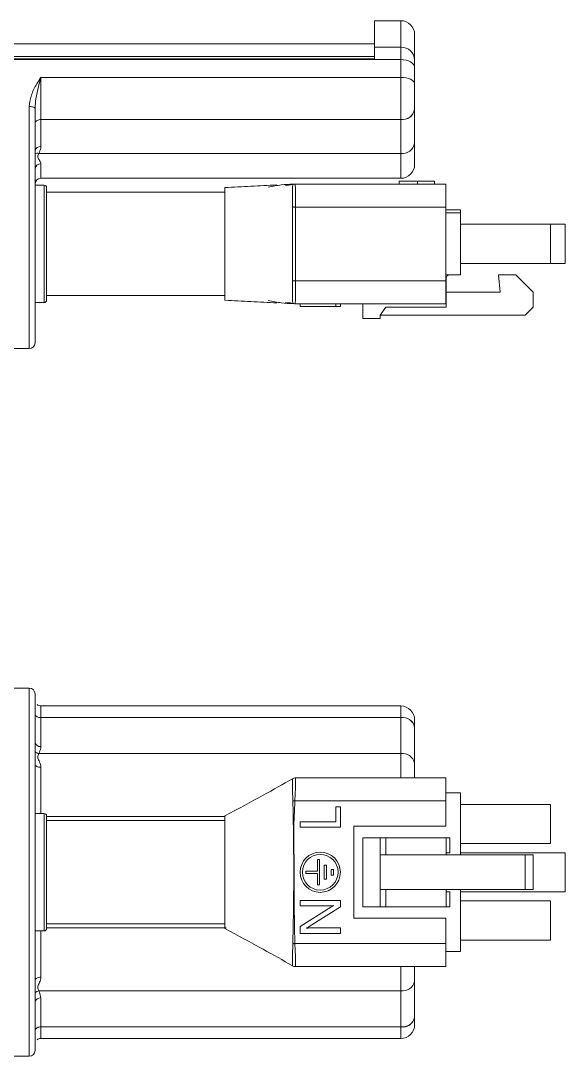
# Model space of a CAD drawing. Header units: inches. Extents: x 1.7 to 23.3, y 1.5 to 12.6.
# Drawn here: x 17.85 to 19.688, y 2.886 to 6.379 of the extents above; entities that cross this region are included whole.
import ezdxf

# ---------------------------------------------------------------- set-up
doc = ezdxf.new("R2010")
doc.units = ezdxf.units.IN
doc.header["$MEASUREMENT"] = 0

msp = doc.modelspace()

# ---------------------------------------------------------------- linework, layer by layer
at = {"color": 7, "linetype": 'Continuous', "lineweight": 15}
for p, q in [((19.132699, 6.378953), (19.04346, 6.378953)), ((19.04346, 6.378953), (19.04346, 6.28925)), ((19.179258, 6.332394), (19.179258, 6.246126)), ((19.04346, 6.301354), (7.520009, 6.301354)), ((19.04346, 6.28925), (19.132699, 6.28925)), ((19.04346, 6.28925), (19.04346, 6.250174)), ((19.132699, 6.247781), (19.132699, 6.28925)), ((19.04346, 6.258118), (17.743677, 6.258118)), ((19.04346, 6.250174), (17.743677, 6.250174)), ((17.743677, 6.247781), (19.132699, 6.247781)), ((19.132699, 6.187837), (19.132699, 6.247781)), ((19.179258, 6.246126), (19.179258, 6.221245)), ((19.179258, 6.221245), (19.179258, 6.165797)), ((17.918275, 6.187837), (19.132699, 6.187837)), ((17.918275, 6.187837), (17.918275, 6.045757)), ((19.132699, 6.045757), (19.132699, 6.187837)), ((19.179258, 6.165797), (19.179258, 6.080549)), ((17.898875, 6.083345), (17.898875, 5.292567)), ((19.179258, 6.080549), (19.179258, 6.079558)), ((19.179258, 6.079558), (19.179258, 5.965459)), ((17.918275, 6.045757), (19.132699, 6.045757)), ((17.918275, 6.045757), (17.918275, 6.045616)), ((17.918275, 6.045616), (17.918275, 5.954209)), ((19.132699, 6.045616), (17.918275, 6.045616)), ((19.132699, 6.045616), (19.132699, 6.045757)), ((19.132699, 5.931517), (19.132699, 6.045616)), ((19.179258, 5.965459), (19.179258, 5.893959)), ((17.911221, 5.931517), (19.132699, 5.931517)), ((19.132699, 5.8474), (19.132699, 5.931517)), ((17.918275, 5.8958), (17.918275, 5.8474)), ((19.132699, 5.8474), (17.918275, 5.8474)), ((19.1274, 5.828), (19.1274, 5.8377)), ((19.188394, 5.828), (19.188394, 5.8377)), ((19.199217, 5.8377), (19.194626, 5.8377)), ((19.246637, 5.828), (19.246637, 5.8377)), ((17.929915, 5.82412), (17.898875, 5.82412)), ((17.937674, 5.81636), (17.937674, 5.436125)), ((18.539067, 5.80084), (17.937674, 5.80084)), ((18.539067, 5.436125), (18.539067, 5.81636)), ((18.775147, 5.828), (18.774849, 5.828)), ((18.775163, 5.828), (19.284017, 5.828)), ((19.284017, 5.828), (19.284017, 5.750401)), ((19.284017, 5.750401), (18.777309, 5.750401)), ((19.284017, 5.750401), (19.284017, 5.502084)), ((19.334457, 5.740701), (19.284017, 5.740701)), ((19.334457, 5.731001), (19.284017, 5.731001)), ((19.334457, 5.731001), (19.334457, 5.740701)), ((19.334457, 5.521484), (19.334457, 5.731001)), ((19.334457, 5.692202), (19.637093, 5.692202)), ((19.637093, 5.560283), (19.637093, 5.692202)), ((19.637093, 5.692202), (19.687532, 5.692202)), ((19.687532, 5.560283), (19.687532, 5.692202)), ((19.334457, 5.560283), (19.637093, 5.560283)), ((19.637093, 5.560283), (19.687532, 5.560283)), ((19.334457, 5.521484), (19.284017, 5.521484)), ((19.462495, 5.521484), (19.467587, 5.463285)), ((19.462495, 5.521484), (19.520694, 5.521484)), ((19.578894, 5.463285), (19.520694, 5.521484)), ((18.777309, 5.502084), (19.284017, 5.502084)), ((19.284017, 5.502084), (19.284017, 5.424485)), ((19.285957, 5.412845), (19.285957, 5.509844)), ((17.937674, 5.451645), (18.539067, 5.451645)), ((19.285957, 5.463285), (19.467587, 5.463285)), ((19.578894, 5.463285), (19.578894, 5.412845)), ((17.898875, 5.428365), (17.929915, 5.428365)), ((19.284017, 5.424485), (18.775163, 5.424485)), ((18.792935, 5.414785), (18.792935, 5.424485)), ((18.792935, 5.414785), (18.913828, 5.414785)), ((18.913828, 5.414785), (18.913828, 5.424485)), ((18.913828, 5.414785), (18.928733, 5.414785)), ((18.928733, 5.414785), (18.928733, 5.424485)), ((19.004661, 5.424485), (19.004661, 5.374046)), ((19.06286, 5.385686), (19.08226, 5.412845)), ((19.06286, 5.385686), (19.06286, 5.374046)), ((19.06286, 5.385686), (19.551733, 5.385686)), ((19.08226, 5.412845), (19.285957, 5.412845)), ((19.578894, 5.412845), (19.551733, 5.385686)), ((19.06286, 5.374046), (19.004661, 5.374046)), ((17.743677, 5.273167), (17.879475, 5.273167)), ((17.879475, 4.127719), (17.743677, 4.127719)), ((17.898875, 4.108319), (17.898875, 2.905535)), ((19.132699, 4.067621), (17.918275, 4.067621)), ((17.918275, 4.028575), (17.918275, 4.02842)), ((17.918275, 4.028575), (19.132699, 4.028575)), ((17.918275, 4.02842), (17.918275, 3.931074)), ((19.132699, 4.02842), (17.918275, 4.02842)), ((19.132699, 4.02842), (19.132699, 4.028575)), ((19.132699, 3.906907), (19.132699, 4.02842)), ((19.179258, 4.021062), (19.179258, 3.997634)), ((19.179258, 3.997634), (19.179258, 3.99655)), ((19.179258, 3.99655), (19.179258, 3.875036)), ((17.911221, 3.906907), (19.132699, 3.906907)), ((19.179258, 3.875036), (19.179258, 3.825083)), ((18.767332, 3.822437), (18.767495, 3.822677)), ((18.777309, 3.825083), (19.284017, 3.825083)), ((19.284017, 3.825083), (19.284017, 3.747484)), ((19.334457, 3.774643), (19.284017, 3.774643)), ((19.334457, 3.565126), (19.334457, 3.774643)), ((19.284017, 3.747484), (18.775163, 3.747484)), ((19.284017, 3.747484), (19.284017, 3.662125)), ((17.929915, 3.704804), (17.898875, 3.704804)), ((18.913828, 3.676675), (18.913828, 3.728013)), ((18.913828, 3.728013), (18.928733, 3.728013)), ((18.928733, 3.728013), (18.928733, 3.658458)), ((19.334457, 3.735844), (19.637093, 3.735844)), ((19.637093, 3.603925), (19.637093, 3.735844)), ((17.937674, 3.697044), (17.937674, 3.316809)), ((18.539067, 3.681524), (17.937674, 3.681524)), ((18.539067, 3.316809), (18.539067, 3.697044)), ((18.792935, 3.676675), (18.913828, 3.676675)), ((18.792935, 3.658458), (18.792935, 3.676675)), ((18.928733, 3.658458), (18.792935, 3.658458)), ((19.284017, 3.662125), (18.973621, 3.662125)), ((18.973621, 3.662125), (18.973621, 3.351729)), ((19.06286, 3.623325), (19.004661, 3.623325)), ((19.004661, 3.390528), (19.004661, 3.623325)), ((19.06286, 3.390528), (19.06286, 3.623325)), ((19.06286, 3.623325), (19.08226, 3.623325)), ((19.08226, 3.623325), (19.08226, 3.565126)), ((19.08226, 3.623325), (19.285957, 3.623325)), ((19.285957, 3.623325), (19.285957, 3.565126)), ((19.285957, 3.623325), (19.297597, 3.623325)), ((19.297597, 3.623325), (19.297597, 3.572886)), ((19.637093, 3.603925), (19.334457, 3.603925)), ((19.06286, 3.565126), (19.551733, 3.565126)), ((19.285957, 3.572886), (19.297597, 3.572886)), ((19.334457, 3.572886), (19.687532, 3.572886)), ((19.551733, 3.448728), (19.551733, 3.565126)), ((19.578894, 3.565126), (19.551733, 3.565126)), ((19.578894, 3.565126), (19.578894, 3.448728)), ((19.687532, 3.440968), (19.687532, 3.572886)), ((18.851134, 3.510807), (18.851134, 3.549606)), ((18.851134, 3.549606), (18.858894, 3.549606)), ((18.858894, 3.464247), (18.858894, 3.549606)), ((18.874413, 3.530206), (18.874413, 3.483647)), ((18.874413, 3.530206), (18.882173, 3.530206)), ((18.882173, 3.530206), (18.882173, 3.483647)), ((18.851134, 3.510807), (18.812334, 3.510807)), ((18.812334, 3.503047), (18.812334, 3.510807)), ((18.851134, 3.503047), (18.812334, 3.503047)), ((18.851134, 3.464247), (18.851134, 3.503047)), ((18.897693, 3.516627), (18.905453, 3.516627)), ((18.897693, 3.516627), (18.897693, 3.497227)), ((18.897693, 3.497227), (18.905453, 3.497227)), ((18.905453, 3.516627), (18.905453, 3.497227)), ((18.851134, 3.464247), (18.858894, 3.464247)), ((18.874413, 3.483647), (18.882173, 3.483647)), ((19.06286, 3.448728), (19.551733, 3.448728)), ((19.08226, 3.448728), (19.08226, 3.390528)), ((19.285957, 3.448728), (19.285957, 3.390528)), ((19.285957, 3.440968), (19.297597, 3.440968)), ((19.297597, 3.440968), (19.297597, 3.390528)), ((19.334457, 3.23921), (19.334457, 3.448728)), ((19.687532, 3.440968), (19.334457, 3.440968)), ((19.551733, 3.448728), (19.578894, 3.448728)), ((18.792935, 3.393486), (18.792935, 3.411702)), ((18.792935, 3.411702), (18.928733, 3.411702)), ((18.88583, 3.393486), (18.792935, 3.393486)), ((18.792935, 3.32393), (18.896206, 3.388543)), ((18.928733, 3.390096), (18.823313, 3.32349)), ((18.905548, 3.394003), (18.905548, 3.394365)), ((18.928733, 3.411702), (18.928733, 3.390096)), ((19.004661, 3.390528), (19.06286, 3.390528)), ((19.06286, 3.390528), (19.08226, 3.390528)), ((19.08226, 3.390528), (19.285957, 3.390528)), ((19.297597, 3.390528), (19.285957, 3.390528)), ((19.334457, 3.409928), (19.637093, 3.409928)), ((19.637093, 3.27801), (19.637093, 3.409928)), ((17.937674, 3.332329), (18.539067, 3.332329)), ((18.792935, 3.300745), (18.792935, 3.32393)), ((18.814463, 3.318962), (18.814463, 3.318419)), ((18.833456, 3.318962), (18.928733, 3.318962)), ((18.928733, 3.318962), (18.928733, 3.300745)), ((18.973621, 3.351729), (19.284017, 3.351729)), ((19.284017, 3.351729), (19.284017, 3.26637)), ((17.898875, 3.309049), (17.929915, 3.309049)), ((18.928733, 3.300745), (18.792935, 3.300745)), ((18.775163, 3.26637), (19.284017, 3.26637)), ((19.284017, 3.26637), (19.284017, 3.188771)), ((19.637093, 3.27801), (19.334457, 3.27801)), ((19.284017, 3.23921), (19.334457, 3.23921)), ((19.284017, 3.188771), (18.777309, 3.188771)), ((19.179258, 3.188771), (19.179258, 3.138817)), ((19.179258, 3.138817), (19.179258, 3.017304)), ((19.132699, 3.106947), (17.911221, 3.106947)), ((17.918275, 3.08278), (17.918275, 2.985433)), ((19.132699, 2.985433), (19.132699, 3.106947)), ((19.179258, 3.017304), (19.179258, 3.016219)), ((19.179258, 3.016219), (19.179258, 2.992792)), ((17.918275, 2.985433), (19.132699, 2.985433)), ((17.918275, 2.985433), (17.918275, 2.985278)), ((19.132699, 2.985278), (17.918275, 2.985278)), ((19.132699, 2.985278), (19.132699, 2.985433)), ((17.918275, 2.946232), (19.132699, 2.946232)), ((17.743677, 2.886135), (17.879475, 2.886135))]:
    msp.add_line(p, q, dxfattribs=at)
at = {"color": 8, "linetype": 'Continuous', "lineweight": 15}
for p, q in [((19.132699, 6.28925), (19.132699, 6.378953)), ((17.879475, 5.273167), (17.879475, 6.089454)), ((17.929915, 5.428365), (17.929915, 5.82412)), ((18.769153, 5.425313), (18.768766, 5.425544)), ((17.879475, 2.886135), (17.879475, 4.127719)), ((17.918275, 4.067621), (17.918275, 4.028575)), ((19.132699, 4.028575), (19.132699, 4.067621)), ((19.132699, 3.825083), (19.132699, 3.906907)), ((17.918275, 3.860881), (17.918275, 3.704804)), ((17.929915, 3.309049), (17.929915, 3.704804)), ((18.539067, 3.694436), (17.937674, 3.694436)), ((17.937674, 3.319417), (18.543545, 3.319417)), ((17.918275, 3.309049), (17.918275, 3.152973)), ((18.767331, 3.191419), (18.767218, 3.191586)), ((19.132699, 3.106947), (19.132699, 3.188771)), ((17.918275, 2.985278), (17.918275, 2.946232)), ((19.132699, 2.946232), (19.132699, 2.985278))]:
    msp.add_line(p, q, dxfattribs=at)
at = {"color": 7, "linetype": 'Continuous', "lineweight": 15, "flags": 128}
for points in [[(19.132699, 6.247781), (19.141782, 6.247271), (19.150516, 6.245761), (19.158566, 6.243309), (19.165621, 6.240009), (19.171412, 6.235988), (19.175714, 6.2314), (19.178364, 6.226422), (19.179258, 6.221245)], [(19.132699, 6.187837), (19.141782, 6.187414), (19.150516, 6.18616), (19.158566, 6.184123), (19.165621, 6.181382), (19.171412, 6.178042), (19.175714, 6.174231), (19.178364, 6.170097), (19.179258, 6.165797)], [(17.879475, 6.089454), (17.88326, 6.089337), (17.886899, 6.088989), (17.890253, 6.088425), (17.893193, 6.087665), (17.895606, 6.086739), (17.897398, 6.085683), (17.898502, 6.084537), (17.898875, 6.083345)], [(18.770584, 5.827741), (18.770429, 5.827714), (18.769978, 5.827631)], [(18.777309, 5.750401), (18.775977, 5.750453), (18.774651, 5.750504), (18.773338, 5.750555), (18.772043, 5.750606), (18.770774, 5.750655), (18.769535, 5.750703), (18.768333, 5.75075), (18.767174, 5.750795)], [(18.777309, 5.502084), (18.775977, 5.502032), (18.774651, 5.501981), (18.773338, 5.50193), (18.772043, 5.50188), (18.770774, 5.50183), (18.769535, 5.501782), (18.768333, 5.501736), (18.767174, 5.501691)], [(17.898875, 3.871284), (17.899248, 3.869254), (17.900352, 3.867303), (17.902145, 3.865504), (17.904557, 3.863928), (17.907497, 3.862634), (17.910851, 3.861673), (17.91449, 3.861081), (17.918275, 3.860881)], [(18.775163, 3.747484), (18.774328, 3.747558), (18.773494, 3.747631), (18.772663, 3.747705), (18.771838, 3.747778), (18.771018, 3.74785), (18.770206, 3.747922), (18.769404, 3.747993), (18.768611, 3.748063)], [(18.775163, 3.26637), (18.774328, 3.266296), (18.773494, 3.266222), (18.772663, 3.266149), (18.771838, 3.266076), (18.771018, 3.266003), (18.770206, 3.265932), (18.769404, 3.265861), (18.768611, 3.265791)], [(17.898875, 3.14257), (17.899248, 3.144599), (17.900352, 3.146551), (17.902145, 3.148349), (17.904557, 3.149926), (17.907497, 3.151219), (17.910851, 3.152181), (17.91449, 3.152773), (17.918275, 3.152973)]]:
    msp.add_lwpolyline(points, dxfattribs=at)
at = {"color": 7, "linetype": 'Continuous', "lineweight": 15}
for radius in [0.067899, 0.060139]:
    msp.add_circle((18.860833, 3.506927), radius, dxfattribs=at)
for centre, radius, start, end in [((19.132699, 6.332393), 0.046559, 0, 90), ((19.134353, 6.24434), 0.044941, 2.277728, 92.109134), ((19.137839, 6.087428), 0.041986, 262.967911, 350.569813), ((19.138153, 6.087039), 0.041781, 262.499779, 349.68473), ((17.916002, 5.93695), 0.017408, 82.499088, 169.685674), ((19.138153, 5.97294), 0.041781, 262.499787, 349.6847), ((17.906425, 5.912526), 0.019587, 75.825661, 112.670601), ((17.91688, 5.877773), 0.018081, 85.576209, 174.757929), ((19.132699, 5.893959), 0.046559, 270, 0), ((17.918275, 5.828), 0.0194, 90, 180), ((17.929915, 5.81636), 0.00776, 0, 90), ((18.775164, 5.808742), 0.019258, 90.00282, 109.890192), ((18.773481, 5.808617), 0.019383, 95.185464, 99.945178), ((19.297597, 5.509844), 0.01164, 90, 180), ((17.929915, 5.436125), 0.00776, 270, 0), ((18.775164, 5.443744), 0.019259, 250.109999, 269.996913), ((17.879475, 5.292567), 0.0194, 270, 0), ((17.879475, 4.108319), 0.0194, 0, 90), ((17.918275, 4.087021), 0.0194, 229.173721, 270), ((19.132699, 4.021062), 0.046559, 0, 90), ((19.139198, 3.987854), 0.041237, 13.719653, 99.067765), ((19.138885, 3.987513), 0.041373, 12.616744, 98.598435), ((17.915697, 3.948118), 0.017238, 192.615863, 278.599172), ((17.91777, 3.935063), 0.028908, 229.184305, 256.905863), ((19.138885, 3.865999), 0.041372, 12.61672, 98.598519), ((18.777309, 3.805708), 0.019374, 90.001089, 121.541285), ((17.929915, 3.697044), 0.00776, 0, 90), ((17.929915, 3.316809), 0.00776, 270, 0), ((18.777309, 3.208145), 0.019374, 238.458715, 269.998911), ((18.776997, 3.208169), 0.019399, 240.022597, 268.273853), ((18.776848, 3.20817), 0.0194, 241.184928, 269.998962), ((19.138885, 3.147854), 0.041372, 261.401481, 347.38328), ((17.91777, 3.07879), 0.028908, 103.094137, 130.815695), ((17.915697, 3.065735), 0.017238, 81.400828, 167.384137), ((19.138885, 3.026341), 0.041373, 261.401565, 347.383256), ((19.139198, 3.025999), 0.041237, 260.932235, 346.280347), ((19.132699, 2.992792), 0.046559, 270, 0), ((17.918275, 2.926833), 0.0194, 90, 130.91972), ((17.879475, 2.905535), 0.0194, 270, 0)]:
    msp.add_arc(centre, radius, start, end, dxfattribs=at)
for points, knots in [([(17.879475, 6.089454), (17.880786, 6.101131), (17.883662, 6.126767), (17.899049, 6.156642), (17.911343, 6.176938), (17.916843, 6.185587), (17.918203, 6.187725), (17.918275, 6.187837)], [0, 0, 0, 0, 0.322305493, 0.707624443, 0.927516189, 0.996190978, 1, 1, 1, 1]), ([(17.918275, 6.187837), (17.918239, 6.187706), (17.918116, 6.187256), (17.917541, 6.185153), (17.914855, 6.175228), (17.909034, 6.152135), (17.901275, 6.119107), (17.899593, 6.094047), (17.898875, 6.083345)], [0, 0, 0, 0, 0.00418325, 0.01430034, 0.06675956, 0.31609332, 0.70792197, 1, 1, 1, 1]), ([(17.898875, 6.031368), (17.898885, 6.031713), (17.898917, 6.032773), (17.899461, 6.035423), (17.901508, 6.039147), (17.905925, 6.042798), (17.911731, 6.04528), (17.916093, 6.045598), (17.918275, 6.045757)], [0, 0, 0, 0, 0.045933761, 0.141427105, 0.356096304, 0.570737422, 0.785372612, 1, 1, 1, 1]), ([(17.898875, 6.031368), (17.898885, 6.031709), (17.898917, 6.03276), (17.899461, 6.035385), (17.901508, 6.039072), (17.905925, 6.042687), (17.911731, 6.045143), (17.916093, 6.045458), (17.918275, 6.045616)], [0, 0, 0, 0, 0.04593443, 0.14142689, 0.3560966, 0.57073725, 0.78537286, 1, 1, 1, 1]), ([(17.918275, 5.954209), (17.918274, 5.954035), (17.918234, 5.947867), (17.915332, 5.94021), (17.91193, 5.933017), (17.911221, 5.931517)], [0, 0, 0, 0, 0.022495014, 0.79622385, 1, 1, 1, 1]), ([(17.911221, 5.931517), (17.909654, 5.927994), (17.906396, 5.920669), (17.912957, 5.909686), (17.917803, 5.901623), (17.918194, 5.896791), (17.918275, 5.8958)], [0, 0, 0, 0, 0.26617827, 0.5534245, 0.90840947, 1, 1, 1, 1]), ([(19.188394, 5.8377), (19.179566, 5.8377), (19.161954, 5.8377), (19.140636, 5.8377), (19.128867, 5.8377), (19.12789, 5.8377), (19.1274, 5.8377)], [0, 0, 0, 0, 0.28045854, 0.55956931, 0.77944299, 1, 1, 1, 1]), ([(19.246637, 5.8377), (19.245812, 5.8377), (19.244165, 5.8377), (19.227987, 5.8377), (19.208265, 5.8377), (19.195023, 5.8377), (19.188394, 5.8377)], [0, 0, 0, 0, 0.27978377, 0.55880371, 0.77914372, 1, 1, 1, 1]), ([(18.714368, 5.825068), (18.68516, 5.823616), (18.626779, 5.820713), (18.568292, 5.817822), (18.539067, 5.816378)], [0, 0, 0, 0, 0.50030265, 1, 1, 1, 1]), ([(18.769052, 5.828021), (18.756212, 5.827415), (18.730983, 5.826225), (18.700509, 5.820543), (18.685545, 5.817753)], [0, 0, 0, 0, 0.50893715, 1, 1, 1, 1]), ([(18.769151, 5.827529), (18.765445, 5.826601), (18.757125, 5.824517), (18.748007, 5.824549), (18.742949, 5.824568)], [0, 0, 0, 0, 0.44536733, 1, 1, 1, 1]), ([(18.767174, 5.750795), (18.767075, 5.759023), (18.766876, 5.775455), (18.766941, 5.797447), (18.767188, 5.814605), (18.767655, 5.824523), (18.768336, 5.826179), (18.768611, 5.826851)], [0, 0, 0, 0, 0.21234916, 0.42405094, 0.6371505, 0.85280821, 1, 1, 1, 1]), ([(18.768611, 5.826851), (18.768689, 5.826882), (18.768766, 5.826912), (18.768766, 5.826941), (18.768766, 5.826941)], [0, 0, 0, 0, 0.99874891, 1, 1, 1, 1]), ([(18.769221, 5.827233), (18.76929, 5.827278), (18.769663, 5.827525), (18.769931, 5.827578), (18.770149, 5.827622)], [0, 0, 0, 0, 0.18261619, 1, 1, 1, 1]), ([(18.771317, 5.827969), (18.77134, 5.827972), (18.771377, 5.827976), (18.771301, 5.827968), (18.771098, 5.827941), (18.77071, 5.827992), (18.770061, 5.827635), (18.769984, 5.827593)], [0, 0, 0, 0, 0.17441171, 0.27497346, 0.30011456, 0.91673691, 1, 1, 1, 1]), ([(18.775163, 5.828), (18.775515, 5.827611), (18.776393, 5.826644), (18.777325, 5.817254), (18.777847, 5.79971), (18.777869, 5.776503), (18.777495, 5.759101), (18.777309, 5.750401)], [0, 0, 0, 0, 0.143822881, 0.358043627, 0.571878594, 0.785948238, 1, 1, 1, 1]), ([(18.767218, 5.749303), (18.767218, 5.749303), (18.767218, 5.749801), (18.767196, 5.750298), (18.767174, 5.750795)], [0, 0, 0, 0, 0.00155524, 1, 1, 1, 1]), ([(18.767218, 5.503183), (18.767218, 5.503183), (18.767218, 5.542122), (18.767777, 5.62416), (18.767218, 5.706199), (18.767218, 5.749302), (18.767218, 5.749303)], [0, 0, 0, 0, 0.00000954, 0.47462162, 0.99999053, 1, 1, 1, 1]), ([(18.777309, 5.750401), (18.77707, 5.706934), (18.776616, 5.624162), (18.777086, 5.541389), (18.777309, 5.502084)], [0, 0, 0, 0, 0.52513942, 1, 1, 1, 1]), ([(18.768611, 5.425634), (18.768178, 5.427285), (18.767381, 5.430315), (18.766985, 5.446012), (18.766911, 5.465786), (18.766974, 5.485429), (18.767125, 5.497662), (18.767174, 5.501691)], [0, 0, 0, 0, 0.25685128, 0.47152877, 0.68347515, 0.89575425, 1, 1, 1, 1]), ([(18.767174, 5.501691), (18.767196, 5.502187), (18.767218, 5.502684), (18.767218, 5.503182), (18.767218, 5.503183)], [0, 0, 0, 0, 0.99845078, 1, 1, 1, 1]), ([(18.777309, 5.502084), (18.777419, 5.497837), (18.777752, 5.484933), (18.777928, 5.464087), (18.777602, 5.443445), (18.776875, 5.427838), (18.775762, 5.42566), (18.775163, 5.424485)], [0, 0, 0, 0, 0.10499354, 0.31894936, 0.53308215, 0.74811941, 1, 1, 1, 1]), ([(18.539067, 5.436107), (18.568292, 5.434663), (18.626779, 5.431772), (18.68516, 5.428869), (18.714368, 5.427417)], [0, 0, 0, 0, 0.49969735, 1, 1, 1, 1]), ([(18.685545, 5.434732), (18.700509, 5.431942), (18.730987, 5.42626), (18.756218, 5.425069), (18.769061, 5.424463)], [0, 0, 0, 0, 0.49100173, 1, 1, 1, 1]), ([(18.742949, 5.427918), (18.748007, 5.427936), (18.757116, 5.427969), (18.765428, 5.425888), (18.769125, 5.424962)], [0, 0, 0, 0, 0.5551955, 1, 1, 1, 1]), ([(18.768766, 5.425544), (18.768766, 5.425544), (18.768766, 5.425573), (18.768689, 5.425604), (18.768611, 5.425634)], [0, 0, 0, 0, 0.00125109, 1, 1, 1, 1]), ([(17.898875, 4.041588), (17.898885, 4.041272), (17.898917, 4.040301), (17.899461, 4.037875), (17.901508, 4.034466), (17.905925, 4.031127), (17.911731, 4.028857), (17.916093, 4.028566), (17.918275, 4.02842)], [0, 0, 0, 0, 0.04593443, 0.14142689, 0.3560966, 0.57073725, 0.78537286, 1, 1, 1, 1]), ([(17.898875, 4.041588), (17.898885, 4.041276), (17.898917, 4.040315), (17.899461, 4.037917), (17.901508, 4.034548), (17.905925, 4.031248), (17.911731, 4.029006), (17.916093, 4.028719), (17.918275, 4.028575)], [0, 0, 0, 0, 0.045933761, 0.141427105, 0.356096304, 0.570737422, 0.785372612, 1, 1, 1, 1]), ([(17.918275, 3.931074), (17.918274, 3.930888), (17.918234, 3.924319), (17.915332, 3.916164), (17.91193, 3.908504), (17.911221, 3.906907)], [0, 0, 0, 0, 0.022495014, 0.79622385, 1, 1, 1, 1]), ([(17.911221, 3.906907), (17.909654, 3.903043), (17.906396, 3.89501), (17.912957, 3.881217), (17.917803, 3.869933), (17.918194, 3.862422), (17.918275, 3.860881)], [0, 0, 0, 0, 0.26617827, 0.5534245, 0.90840947, 1, 1, 1, 1]), ([(18.767127, 3.822448), (18.735128, 3.804163), (18.666123, 3.764733), (18.583419, 3.720674), (18.539067, 3.697045)], [0, 0, 0, 0, 0.46371807, 1, 1, 1, 1]), ([(18.768611, 3.748063), (18.768178, 3.757987), (18.767381, 3.776205), (18.766985, 3.798418), (18.766911, 3.813702), (18.766974, 3.820936), (18.767125, 3.821902), (18.767174, 3.82222)], [0, 0, 0, 0, 0.25685128, 0.47152877, 0.68347515, 0.89575425, 1, 1, 1, 1]), ([(18.767174, 3.82222), (18.767196, 3.822236), (18.767218, 3.822252), (18.767218, 3.822268), (18.767218, 3.822268)], [0, 0, 0, 0, 0.99845078, 1, 1, 1, 1]), ([(18.777309, 3.825083), (18.777419, 3.824872), (18.777752, 3.824232), (18.777928, 3.816786), (18.777602, 3.800431), (18.776875, 3.776708), (18.775762, 3.757724), (18.775163, 3.747484)], [0, 0, 0, 0, 0.10499354, 0.31894936, 0.53308215, 0.74811941, 1, 1, 1, 1]), ([(18.768766, 3.746221), (18.768766, 3.746222), (18.768766, 3.746838), (18.768689, 3.747451), (18.768611, 3.748063)], [0, 0, 0, 0, 0.00125109, 1, 1, 1, 1]), ([(18.768766, 3.267632), (18.768766, 3.267633), (18.768766, 3.297275), (18.770592, 3.358203), (18.771043, 3.422372), (18.771251, 3.458308), (18.771301, 3.468567), (18.771412, 3.498129), (18.771384, 3.535584), (18.770937, 3.604601), (18.770379, 3.670412), (18.768766, 3.726905), (18.768766, 3.74622), (18.768766, 3.746221)], [0, 0, 0, 0, 0.00000483, 0.18578958, 0.38201976, 0.40220798, 0.41103184, 0.44632636, 0.58750189, 0.64578729, 0.87893217, 0.99999517, 1, 1, 1, 1]), ([(18.775163, 3.747484), (18.773614, 3.714407), (18.770514, 3.648209), (18.772876, 3.559426), (18.77229, 3.498131), (18.772428, 3.468572), (18.77263, 3.427021), (18.773315, 3.361023), (18.774575, 3.296443), (18.775163, 3.26637)], [0, 0, 0, 0, 0.20636841, 0.413019028, 0.553424634, 0.588525803, 0.5973011, 0.812475453, 1, 1, 1, 1]), ([(18.905548, 3.394365), (18.901874, 3.394051), (18.895313, 3.393489), (18.888728, 3.393486), (18.88583, 3.393486)], [0, 0, 0, 0, 0.559866, 1, 1, 1, 1]), ([(18.896206, 3.388543), (18.897912, 3.389629), (18.900957, 3.391566), (18.904145, 3.393259), (18.905548, 3.394003)], [0, 0, 0, 0, 0.56009436, 1, 1, 1, 1]), ([(18.823313, 3.32349), (18.821717, 3.322535), (18.818866, 3.320829), (18.815809, 3.319533), (18.814463, 3.318962)], [0, 0, 0, 0, 0.55992209, 1, 1, 1, 1]), ([(18.814463, 3.318419), (18.818006, 3.31862), (18.824332, 3.318979), (18.830668, 3.318967), (18.833456, 3.318962)], [0, 0, 0, 0, 0.55993097, 1, 1, 1, 1]), ([(18.539067, 3.316808), (18.583419, 3.29318), (18.666123, 3.249121), (18.735128, 3.20969), (18.767127, 3.191405)], [0, 0, 0, 0, 0.53628195, 1, 1, 1, 1]), ([(18.767174, 3.191633), (18.767075, 3.192655), (18.766876, 3.194696), (18.766941, 3.207236), (18.767188, 3.225511), (18.767655, 3.246122), (18.768336, 3.260115), (18.768611, 3.265791)], [0, 0, 0, 0, 0.21234914, 0.42405102, 0.63715056, 0.85280823, 1, 1, 1, 1]), ([(18.768611, 3.265791), (18.768689, 3.266403), (18.768766, 3.267015), (18.768766, 3.267632), (18.768766, 3.267632)], [0, 0, 0, 0, 0.99874891, 1, 1, 1, 1]), ([(18.775163, 3.26637), (18.775515, 3.260551), (18.776393, 3.246066), (18.777325, 3.224235), (18.777847, 3.20464), (18.777869, 3.19133), (18.777495, 3.189624), (18.777309, 3.188771)], [0, 0, 0, 0, 0.14382287, 0.35804356, 0.5718785, 0.78594819, 1, 1, 1, 1]), ([(18.767218, 3.191586), (18.767218, 3.191586), (18.767218, 3.191601), (18.767196, 3.191617), (18.767174, 3.191633)], [0, 0, 0, 0, 0.00154922, 1, 1, 1, 1]), ([(18.767495, 3.191176), (18.767496, 3.191175), (18.767551, 3.191082), (18.76744, 3.191252), (18.767331, 3.191419)], [0, 0, 0, 0, 0.0106064, 1, 1, 1, 1]), ([(17.918275, 3.152973), (17.918194, 3.151432), (17.917803, 3.143921), (17.912957, 3.132636), (17.906396, 3.118844), (17.909654, 3.110811), (17.911221, 3.106947)], [0, 0, 0, 0, 0.09159053, 0.4465755, 0.73382173, 1, 1, 1, 1]), ([(17.911221, 3.106947), (17.91195, 3.10535), (17.915528, 3.09752), (17.917057, 3.089313), (17.918275, 3.08278)], [0, 0, 0, 0, 0.20385025, 1, 1, 1, 1]), ([(17.918275, 2.985433), (17.916093, 2.985288), (17.911731, 2.984997), (17.905925, 2.982727), (17.901508, 2.979387), (17.899461, 2.975979), (17.898917, 2.973553), (17.898885, 2.972581), (17.898875, 2.972266)], [0, 0, 0, 0, 0.21462714, 0.42926275, 0.6439034, 0.85857311, 0.95406557, 1, 1, 1, 1]), ([(17.918275, 2.985278), (17.916093, 2.985134), (17.911731, 2.984847), (17.905925, 2.982605), (17.901508, 2.979305), (17.899461, 2.975937), (17.898917, 2.973538), (17.898885, 2.972578), (17.898875, 2.972266)], [0, 0, 0, 0, 0.21462739, 0.42926258, 0.6439037, 0.85857289, 0.95406624, 1, 1, 1, 1])]:
    msp.add_open_spline(points, degree=3, knots=knots, dxfattribs=at)
at = {"color": 8, "linetype": 'Continuous', "lineweight": 15}
for points, knots in [([(18.768766, 5.826941), (18.768766, 5.826941), (18.768766, 5.827046), (18.768994, 5.827139), (18.769221, 5.827233)], [0, 0, 0, 0, 0.000086, 1, 1, 1, 1]), ([(18.767218, 3.822268), (18.767218, 3.822268), (18.767218, 3.822268), (18.767275, 3.822352), (18.767332, 3.822437)], [0, 0, 0, 0, 0.00004914, 1, 1, 1, 1])]:
    msp.add_open_spline(points, degree=3, knots=knots, dxfattribs=at)

doc.saveas('drawing.dxf')
